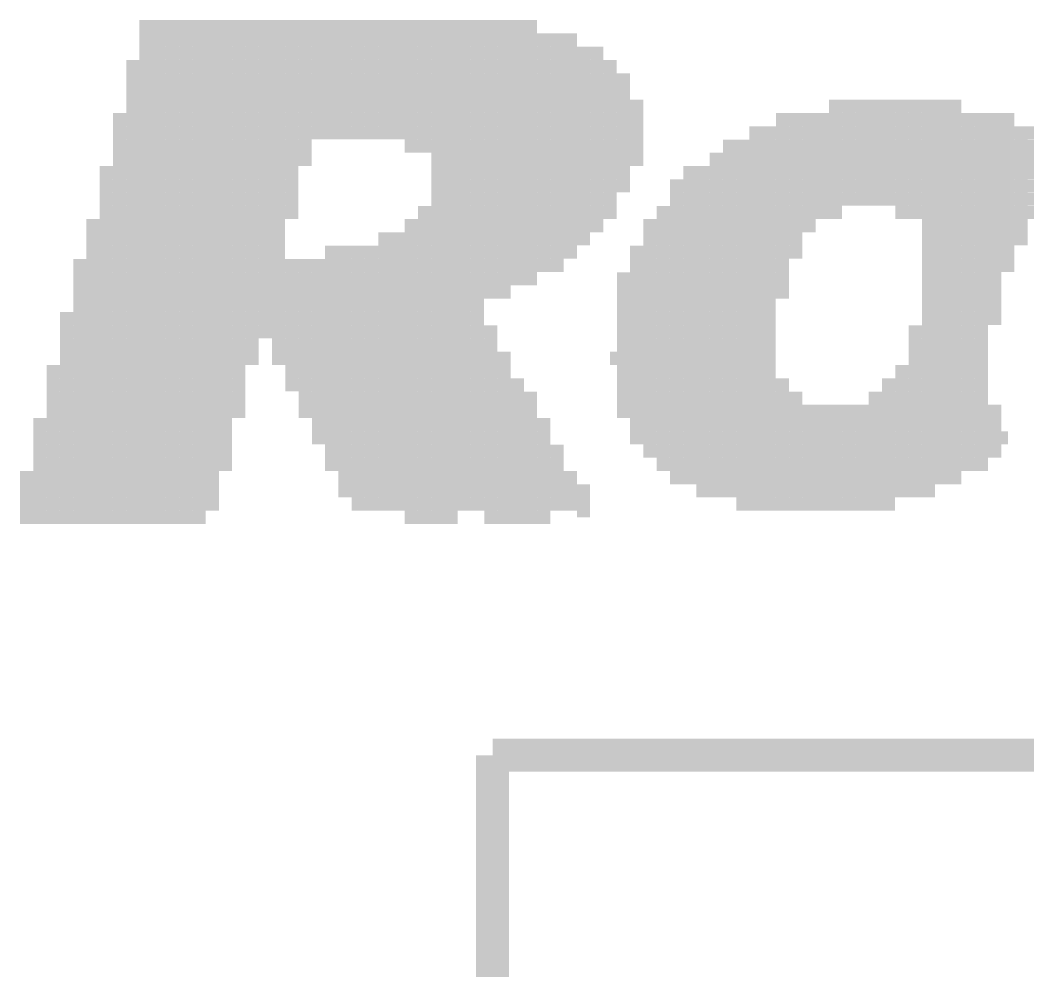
# Model space of a CAD drawing. Extents: x -22 to 154, y -114 to 23.
# Drawn here: x 9.241 to 13.101, y -45.094 to -41.453 of the extents above; entities that cross this region are included whole.
import ezdxf

# ---------------------------------------------------------------- set-up
doc = ezdxf.new("R2010")
doc.units = 0
doc.header["$MEASUREMENT"] = 0
doc.layers.add('PG_SILKSCREEN_TOP', color=7, linetype='CONTINUOUS')

msp = doc.modelspace()

# ---------------------------------------------------------------- linework, layer by layer
at = {"layer": 'PG_SILKSCREEN_TOP'}
for points, const_width in [([(9.31672, -43.1038), (9.36752, -43.1038), (9.36752, -43.053), (9.57072, -43.053), (9.57072, -43.0022), (9.72312, -43.0022), (9.72312, -42.9514), (10.07872, -42.9514), (10.07872, -41.4782)], 0.050038), ([(9.36752, -42.8498), (9.57072, -42.8498), (9.57072, -42.799), (9.72312, -42.799), (9.72312, -42.7482), (10.12952, -42.7482), (10.12952, -41.4782)], 0.050038), ([(9.57072, -43.3578), (9.57072, -43.307), (9.36752, -43.307), (9.36752, -43.2562), (9.57072, -43.2562), (9.57072, -43.2054), (9.72312, -43.2054), (9.72312, -43.1546), (10.02792, -43.1546), (10.02792, -41.4782)], 0.050038), ([(9.41832, -42.6466), (9.57072, -42.6466), (9.57072, -42.5958), (9.72312, -42.5958), (9.72312, -42.545), (10.43432, -42.545), (10.43432, -42.4942), (10.63752, -42.4942), (10.63752, -42.4434), (10.73912, -42.4434), (10.73912, -42.3926), (10.78992, -42.3926), (10.78992, -42.3418), (11.19632, -42.3418), (11.19632, -42.3926), (11.29792, -42.3926), (11.29792, -42.3418), (11.34872, -42.3418), (11.34872, -42.291), (11.39952, -42.291), (11.39952, -42.2402), (11.45032, -42.2402), (11.45032, -42.1894), (11.50112, -42.1894), (11.50112, -42.0878), (11.55192, -42.0878), (11.55192, -41.9862), (11.60272, -41.9862), (11.60272, -41.783), (11.55192, -41.783), (11.55192, -41.6814), (11.50112, -41.6814), (11.50112, -41.6306), (11.45032, -41.6306), (11.45032, -41.5798), (11.34872, -41.5798), (11.34872, -41.529), (11.19632, -41.529), (11.19632, -41.4782), (9.72312, -41.4782), (9.72312, -41.6814), (9.67232, -41.6814)], 0.050038), ([(9.41832, -42.7482), (9.57072, -42.7482), (9.57072, -42.6974), (9.72312, -42.6974), (9.72312, -42.6466), (10.43432, -42.6466), (10.43432, -42.5958), (10.63752, -42.5958), (10.63752, -42.545), (10.73912, -42.545), (10.73912, -42.4942), (10.78992, -42.4942), (10.78992, -42.4434), (11.14552, -42.4434), (11.14552, -41.4782)], 0.050038), ([(9.51992, -42.291), (9.57072, -42.291), (9.57072, -42.2402), (9.72312, -42.2402), (9.72312, -42.1894), (10.28192, -42.1894), (10.28192, -41.4782)], 0.050038), ([(9.51992, -43.3578), (9.51992, -42.2402), (9.57072, -42.2402), (9.57072, -42.037), (9.72312, -42.037), (9.72312, -41.9862), (10.33272, -41.9862), (10.33272, -41.4782)], 0.050038), ([(10.73912, -41.4782), (10.73912, -41.9354), (11.19632, -41.9354), (11.19632, -41.9862), (11.34872, -41.9862), (11.34872, -42.037), (11.45032, -42.037), (11.45032, -42.0878), (11.50112, -42.0878), (11.50112, -42.037), (11.45032, -42.037), (11.45032, -41.9862), (11.34872, -41.9862), (11.34872, -41.9354), (11.19632, -41.9354), (11.19632, -41.8846), (9.72312, -41.8846), (9.72312, -41.9354), (9.62152, -41.9354)], 0.050038), ([(9.97712, -43.2562), (9.72312, -43.2562), (9.72312, -43.307), (9.92632, -43.307), (9.92632, -41.4782)], 0.050038), ([(9.77392, -43.3578), (9.77392, -41.4782)], 0.050038), ([(9.82472, -43.3578), (9.82472, -41.4782)], 0.050038), ([(9.87552, -43.3578), (9.87552, -41.4782)], 0.050038), ([(9.92632, -43.307), (9.97712, -43.307), (9.97712, -41.4782)], 0.050038), ([(10.18032, -42.6466), (10.18032, -41.4782)], 0.050038), ([(10.23112, -42.6974), (10.43432, -42.6974), (10.43432, -42.6466), (10.63752, -42.6466), (10.63752, -42.5958), (10.73912, -42.5958), (10.73912, -42.545), (10.78992, -42.545), (10.78992, -42.4942), (11.09472, -42.4942), (11.09472, -41.4782)], 0.050038), ([(11.29792, -43.307), (11.29792, -43.1038), (11.24712, -43.1038), (11.24712, -43.0022), (11.19632, -43.0022), (11.19632, -42.9006), (11.09472, -42.9006), (11.09472, -42.8498), (11.04392, -42.8498), (11.04392, -42.799), (10.78992, -42.799), (10.78992, -42.8498), (10.43432, -42.8498), (10.43432, -42.7482), (10.23112, -42.7482), (10.23112, -41.4782)], 0.050038), ([(10.38352, -41.8846), (10.38352, -41.4782)], 0.050038), ([(10.43432, -41.8846), (10.43432, -41.4782)], 0.050038), ([(10.48512, -41.8846), (10.48512, -41.4782)], 0.050038), ([(10.53592, -41.8846), (10.53592, -41.4782)], 0.050038), ([(10.58672, -41.8846), (10.58672, -41.4782)], 0.050038), ([(10.63752, -41.8846), (10.63752, -41.4782)], 0.050038), ([(10.68832, -41.8846), (10.68832, -41.4782)], 0.050038), ([(10.78992, -41.9354), (10.78992, -41.4782)], 0.050038), ([(10.78992, -43.3578), (10.78992, -43.307), (10.89152, -43.307), (10.89152, -43.3578), (10.84072, -43.3578), (10.84072, -41.4782)], 0.050038), ([(11.04392, -43.307), (10.89152, -43.307), (10.89152, -41.4782)], 0.050038), ([(10.94232, -43.307), (10.94232, -41.4782)], 0.050038), ([(10.99312, -43.307), (10.99312, -41.4782)], 0.050038), ([(11.04392, -42.4942), (11.04392, -41.4782)], 0.050038), ([(9.46912, -42.5958), (9.57072, -42.5958), (9.57072, -42.545), (9.72312, -42.545), (9.72312, -42.4942), (10.43432, -42.4942), (10.43432, -42.4434), (10.63752, -42.4434), (10.63752, -42.3926), (10.73912, -42.3926), (10.73912, -42.3418), (10.78992, -42.3418), (10.78992, -42.291), (11.19632, -42.291), (11.19632, -42.3418), (11.29792, -42.3418), (11.29792, -41.529)], 0.050038), ([(11.55192, -41.7322), (11.50112, -41.7322), (11.50112, -41.6814), (11.45032, -41.6814), (11.45032, -41.6306), (11.34872, -41.6306), (11.34872, -41.5798), (11.19632, -41.5798), (11.19632, -41.529), (9.72312, -41.529)], 0.050038), ([(11.24712, -42.3926), (11.24712, -41.529)], 0.050038), ([(11.60272, -41.8338), (11.55192, -41.8338), (11.55192, -41.783), (11.50112, -41.783), (11.50112, -41.7322), (11.45032, -41.7322), (11.45032, -41.6814), (11.34872, -41.6814), (11.34872, -41.6306), (11.19632, -41.6306), (11.19632, -41.5798), (9.72312, -41.5798)], 0.050038), ([(10.84072, -42.1386), (11.19632, -42.1386), (11.19632, -42.1894), (11.34872, -42.1894), (11.34872, -42.2402), (11.39952, -42.2402), (11.39952, -41.5798)], 0.050038), ([(9.67232, -43.3578), (9.67232, -41.6306), (9.72312, -41.6306)], 0.050038), ([(11.60272, -41.8846), (11.55192, -41.8846), (11.55192, -41.8338), (11.50112, -41.8338), (11.50112, -41.783), (11.45032, -41.783), (11.45032, -41.7322), (11.34872, -41.7322), (11.34872, -41.6814), (11.19632, -41.6814), (11.19632, -41.6306), (9.72312, -41.6306)], 0.050038), ([(11.60272, -41.9354), (11.55192, -41.9354), (11.55192, -41.8846), (11.50112, -41.8846), (11.50112, -41.8338), (11.45032, -41.8338), (11.45032, -41.783), (11.34872, -41.783), (11.34872, -41.7322), (11.19632, -41.7322), (11.19632, -41.6814), (9.72312, -41.6814), (9.72312, -41.7322), (9.67232, -41.7322)], 0.050038), ([(9.62152, -43.3578), (9.62152, -41.8338), (9.72312, -41.8338), (9.72312, -41.783), (11.19632, -41.783), (11.19632, -41.8338), (11.34872, -41.8338), (11.34872, -41.8846), (11.45032, -41.8846), (11.45032, -41.9354), (11.50112, -41.9354), (11.50112, -41.9862), (11.55192, -41.9862), (11.55192, -41.9354), (11.50112, -41.9354), (11.50112, -41.8846), (11.45032, -41.8846), (11.45032, -41.8338), (11.34872, -41.8338), (11.34872, -41.783), (11.19632, -41.783), (11.19632, -41.7322), (9.72312, -41.7322), (9.72312, -41.783), (9.67232, -41.783)], 0.050038), ([(13.12672, -41.8846), (13.02512, -41.8846), (13.02512, -41.8338), (12.82192, -41.8338), (12.82192, -41.783), (12.36472, -41.783), (12.36472, -41.8338), (12.16152, -41.8338), (12.16152, -41.8846), (12.05992, -41.8846), (12.05992, -41.9354), (11.95832, -41.9354), (11.95832, -41.9862), (11.90752, -41.9862), (11.90752, -42.037), (11.80592, -42.037), (11.80592, -42.0878), (11.75512, -42.0878), (11.75512, -42.1894), (11.70432, -42.1894), (11.70432, -42.2402), (11.65352, -42.2402), (11.65352, -43.053), (11.95832, -43.053), (11.95832, -43.0022), (12.21232, -43.0022), (12.21232, -43.053), (12.56792, -43.053), (12.56792, -43.0022), (12.61872, -43.0022), (12.61872, -42.9514), (12.72032, -42.9514), (12.72032, -42.9006), (12.92352, -42.9006)], 0.050038), ([(12.41552, -42.1386), (12.41552, -41.783)], 0.050038), ([(12.46632, -42.1386), (12.46632, -41.783)], 0.050038), ([(12.51712, -42.1386), (12.51712, -41.783)], 0.050038), ([(12.56792, -42.1386), (12.56792, -41.783)], 0.050038), ([(12.61872, -43.2562), (12.61872, -43.2054), (12.82192, -43.2054), (12.82192, -42.1894), (12.61872, -42.1894), (12.61872, -41.783)], 0.050038), ([(12.66952, -42.1894), (12.66952, -41.783)], 0.050038), ([(12.72032, -42.291), (12.72032, -41.783)], 0.050038), ([(12.77112, -43.2054), (12.77112, -41.783)], 0.050038), ([(11.55192, -42.037), (11.50112, -42.037), (11.50112, -41.9862), (11.45032, -41.9862), (11.45032, -41.9354), (11.34872, -41.9354), (11.34872, -41.8846), (11.19632, -41.8846), (11.19632, -41.8338), (9.72312, -41.8338), (9.72312, -41.8846), (9.62152, -41.8846)], 0.050038), ([(11.55192, -42.6974), (11.60272, -42.6974), (11.60272, -42.6466), (11.70432, -42.6466), (11.70432, -42.5958), (11.75512, -42.5958), (11.75512, -42.545), (11.80592, -42.545), (11.80592, -42.4942), (11.90752, -42.4942), (11.90752, -42.4434), (11.95832, -42.4434), (11.95832, -42.3926), (12.05992, -42.3926), (12.05992, -42.3418), (12.16152, -42.3418), (12.16152, -42.2402), (12.26312, -42.2402), (12.26312, -41.8338)], 0.050038), ([(13.12672, -41.9354), (13.02512, -41.9354), (13.02512, -41.8846), (12.82192, -41.8846), (12.82192, -41.8338), (12.36472, -41.8338), (12.36472, -41.8846), (12.16152, -41.8846), (12.16152, -41.9354), (12.05992, -41.9354), (12.05992, -41.9862), (11.95832, -41.9862), (11.95832, -42.037), (11.90752, -42.037), (11.90752, -42.0878), (11.80592, -42.0878), (11.80592, -42.1386), (11.75512, -42.1386)], 0.050038), ([(12.05992, -43.307), (12.05992, -42.4942), (12.16152, -42.4942), (12.16152, -42.3418), (12.21232, -42.3418), (12.21232, -41.8338)], 0.050038), ([(12.21232, -43.307), (12.21232, -43.2562), (12.72032, -43.2562), (12.72032, -43.1546), (12.92352, -43.1546), (12.92352, -41.8338)], 0.050038), ([(12.31392, -42.1894), (12.31392, -41.8338)], 0.050038), ([(12.66952, -42.6974), (12.72032, -42.6974), (12.72032, -42.5958), (12.97432, -42.5958), (12.97432, -41.8338)], 0.050038), ([(12.87272, -43.1546), (12.87272, -41.8338)], 0.050038), ([(11.65352, -42.291), (11.70432, -42.291), (11.70432, -42.2402), (11.75512, -42.2402), (11.75512, -42.1894), (11.80592, -42.1894), (11.80592, -42.1386), (11.90752, -42.1386), (11.90752, -42.0878), (11.95832, -42.0878), (11.95832, -42.037), (12.05992, -42.037), (12.05992, -41.9862), (12.16152, -41.9862), (12.16152, -41.9354), (12.36472, -41.9354), (12.36472, -41.8846), (12.82192, -41.8846), (12.82192, -41.9354), (13.02512, -41.9354), (13.02512, -41.9862), (13.12672, -41.9862)], 0.050038), ([(12.11072, -43.307), (12.11072, -41.8846)], 0.050038), ([(12.72032, -42.3926), (13.02512, -42.3926), (13.02512, -42.291), (13.07592, -42.291), (13.07592, -41.8846)], 0.050038), ([(9.62152, -41.9862), (9.72312, -41.9862), (9.72312, -41.9354), (10.33272, -41.9354)], 0.050038), ([(13.12672, -42.037), (13.02512, -42.037), (13.02512, -41.9862), (12.82192, -41.9862), (12.82192, -41.9354), (12.36472, -41.9354), (12.36472, -41.9862), (12.16152, -41.9862), (12.16152, -42.037), (12.05992, -42.037), (12.05992, -42.0878), (11.95832, -42.0878), (11.95832, -42.1386), (11.90752, -42.1386), (11.90752, -42.1894), (11.80592, -42.1894), (11.80592, -42.2402), (11.75512, -42.2402), (11.75512, -42.291), (11.70432, -42.291), (11.70432, -42.3418), (11.60272, -42.3418), (11.60272, -42.4434), (11.55192, -42.4434), (11.55192, -42.9514), (11.60272, -42.9514), (11.60272, -43.053), (11.65352, -43.053), (11.65352, -43.1038), (11.70432, -43.1038), (11.70432, -43.1546), (11.75512, -43.1546), (11.75512, -43.2054), (11.85672, -43.2054), (11.85672, -43.2562), (12.00912, -43.2562), (12.00912, -43.307), (12.56792, -43.307), (12.56792, -43.2054), (12.61872, -43.2054), (12.61872, -43.1546), (12.72032, -43.1546), (12.72032, -43.1038), (12.97432, -43.1038), (12.97432, -43.053), (12.72032, -43.053), (12.72032, -43.1038), (12.61872, -43.1038), (12.61872, -43.1546), (12.56792, -43.1546), (12.56792, -43.2054), (12.21232, -43.2054), (12.21232, -43.1546), (11.95832, -43.1546), (11.95832, -43.1038), (12.21232, -43.1038), (12.21232, -43.1546), (12.56792, -43.1546), (12.56792, -43.1038), (12.61872, -43.1038), (12.61872, -43.053), (12.72032, -43.053), (12.72032, -43.0022), (12.97432, -43.0022)], 0.050038), ([(12.16152, -43.307), (12.16152, -43.2562), (12.00912, -43.2562), (12.00912, -41.9354)], 0.050038), ([(11.50112, -42.1386), (11.45032, -42.1386), (11.45032, -42.0878), (11.34872, -42.0878), (11.34872, -42.037), (11.19632, -42.037), (11.19632, -41.9862), (10.84072, -41.9862)], 0.050038), ([(13.12672, -42.0878), (13.02512, -42.0878), (13.02512, -42.037), (12.82192, -42.037), (12.82192, -41.9862), (12.36472, -41.9862), (12.36472, -42.037), (12.16152, -42.037), (12.16152, -42.0878), (12.05992, -42.0878), (12.05992, -42.1386), (11.95832, -42.1386), (11.95832, -42.1894), (11.90752, -42.1894), (11.90752, -42.2402), (11.80592, -42.2402), (11.80592, -42.291), (11.75512, -42.291), (11.75512, -42.3418), (11.70432, -42.3418), (11.70432, -42.3926), (11.60272, -42.3926)], 0.050038), ([(9.57072, -42.0878), (9.72312, -42.0878), (9.72312, -42.037), (10.28192, -42.037)], 0.050038), ([(10.84072, -42.0878), (11.19632, -42.0878), (11.19632, -42.1386), (11.34872, -42.1386), (11.34872, -42.1894), (11.45032, -42.1894), (11.45032, -42.1386), (11.34872, -42.1386), (11.34872, -42.0878), (11.19632, -42.0878), (11.19632, -42.037), (10.84072, -42.037)], 0.050038), ([(11.55192, -42.4942), (11.60272, -42.4942), (11.60272, -42.4434), (11.70432, -42.4434), (11.70432, -42.3926), (11.75512, -42.3926), (11.75512, -42.3418), (11.80592, -42.3418), (11.80592, -42.291), (11.90752, -42.291), (11.90752, -42.2402), (11.95832, -42.2402), (11.95832, -42.1894), (12.05992, -42.1894), (12.05992, -42.1386), (12.16152, -42.1386), (12.16152, -42.0878), (12.36472, -42.0878), (12.36472, -42.037), (12.82192, -42.037), (12.82192, -42.0878), (13.02512, -42.0878), (13.02512, -42.1386), (13.12672, -42.1386)], 0.050038), ([(11.95832, -43.2562), (11.95832, -43.2054), (11.85672, -43.2054), (11.85672, -42.037)], 0.050038), ([(9.57072, -42.1386), (9.72312, -42.1386), (9.72312, -42.0878), (10.28192, -42.0878)], 0.050038), ([(11.55192, -42.545), (11.60272, -42.545), (11.60272, -42.4942), (11.70432, -42.4942), (11.70432, -42.4434), (11.75512, -42.4434), (11.75512, -42.3926), (11.80592, -42.3926), (11.80592, -42.3418), (11.90752, -42.3418), (11.90752, -42.291), (11.95832, -42.291), (11.95832, -42.2402), (12.05992, -42.2402), (12.05992, -42.1894), (12.16152, -42.1894), (12.16152, -42.1386), (12.36472, -42.1386), (12.36472, -42.0878), (12.82192, -42.0878), (12.82192, -42.1386), (13.02512, -42.1386), (13.02512, -42.1894), (13.12672, -42.1894)], 0.050038), ([(9.57072, -42.1894), (9.72312, -42.1894), (9.72312, -42.1386), (10.28192, -42.1386)], 0.050038), ([(11.55192, -42.5958), (11.60272, -42.5958), (11.60272, -42.545), (11.70432, -42.545), (11.70432, -42.4942), (11.75512, -42.4942), (11.75512, -42.4434), (11.80592, -42.4434), (11.80592, -42.3926), (11.90752, -42.3926), (11.90752, -42.3418), (11.95832, -42.3418), (11.95832, -42.291), (12.05992, -42.291), (12.05992, -42.2402), (12.16152, -42.2402), (12.16152, -42.1894), (12.36472, -42.1894), (12.36472, -42.1386), (12.82192, -42.1386), (12.82192, -42.1894), (13.02512, -42.1894), (13.02512, -42.2402), (13.07592, -42.2402)], 0.050038), ([(9.46912, -42.545), (9.57072, -42.545), (9.57072, -42.4942), (9.72312, -42.4942), (9.72312, -42.4434), (10.43432, -42.4434), (10.43432, -42.3926), (10.63752, -42.3926), (10.63752, -42.3418), (10.73912, -42.3418), (10.73912, -42.291), (10.78992, -42.291), (10.78992, -42.2402), (11.19632, -42.2402), (11.19632, -42.291), (11.34872, -42.291), (11.34872, -42.2402), (11.19632, -42.2402), (11.19632, -42.1894), (10.78992, -42.1894), (10.78992, -42.2402), (10.73912, -42.2402), (10.73912, -42.291), (10.63752, -42.291), (10.63752, -42.3418), (10.43432, -42.3418), (10.43432, -42.3926), (9.72312, -42.3926), (9.72312, -42.4434), (9.57072, -42.4434), (9.57072, -42.4942), (9.46912, -42.4942)], 0.050038), ([(9.51992, -42.3418), (9.57072, -42.3418), (9.57072, -42.291), (9.72312, -42.291), (9.72312, -42.2402), (10.23112, -42.2402)], 0.050038), ([(12.72032, -42.3418), (12.72032, -42.291), (13.02512, -42.291), (13.02512, -42.2402), (12.72032, -42.2402)], 0.050038), ([(9.51992, -42.3926), (9.57072, -42.3926), (9.57072, -42.3418), (9.72312, -42.3418), (9.72312, -42.291), (10.23112, -42.291)], 0.050038), ([(10.68832, -43.307), (10.68832, -42.291)], 0.050038), ([(11.55192, -42.6466), (11.60272, -42.6466), (11.60272, -42.5958), (11.70432, -42.5958), (11.70432, -42.545), (11.75512, -42.545), (11.75512, -42.4942), (11.80592, -42.4942), (11.80592, -42.4434), (11.90752, -42.4434), (11.90752, -42.3926), (11.95832, -42.3926), (11.95832, -42.3418), (12.05992, -42.3418), (12.05992, -42.291), (12.21232, -42.291)], 0.050038), ([(9.46912, -42.4434), (9.57072, -42.4434), (9.57072, -42.3926), (9.72312, -42.3926), (9.72312, -42.3418), (10.23112, -42.3418)], 0.050038), ([(11.09472, -43.3578), (11.09472, -43.307), (11.04392, -43.307), (11.04392, -43.2562), (10.78992, -43.2562), (10.78992, -43.307), (10.53592, -43.307), (10.53592, -43.2562), (10.48512, -43.2562), (10.48512, -42.3418)], 0.050038), ([(11.19632, -43.3578), (11.19632, -43.307), (11.09472, -43.307), (11.09472, -43.2562), (11.04392, -43.2562), (11.04392, -43.2054), (10.78992, -43.2054), (10.78992, -43.2562), (10.53592, -43.2562), (10.53592, -42.3418)], 0.050038), ([(10.58672, -43.307), (10.58672, -42.3418)], 0.050038), ([(12.72032, -42.5958), (12.72032, -42.3418), (12.77112, -42.3418)], 0.050038), ([(12.77112, -42.3418), (13.02512, -42.3418)], 0.050038), ([(9.41832, -42.6974), (9.57072, -42.6974), (9.57072, -42.6466), (9.72312, -42.6466), (9.72312, -42.5958), (10.43432, -42.5958), (10.43432, -42.545), (10.63752, -42.545), (10.63752, -42.4942), (10.73912, -42.4942), (10.73912, -42.4434), (10.78992, -42.4434), (10.78992, -42.3926), (11.19632, -42.3926), (11.19632, -42.4434), (11.14552, -42.4434)], 0.050038), ([(9.46912, -43.3578), (9.46912, -42.3926), (9.51992, -42.3926)], 0.050038), ([(11.24712, -43.053), (11.19632, -43.053), (11.19632, -43.0022), (11.09472, -43.0022), (11.09472, -42.9514), (11.04392, -42.9514), (11.04392, -42.9006), (10.78992, -42.9006), (10.78992, -42.9514), (10.43432, -42.9514), (10.43432, -42.8498), (10.28192, -42.8498), (10.28192, -42.3926)], 0.050038), ([(11.39952, -43.3578), (11.39952, -43.2562), (11.34872, -43.2562), (11.34872, -43.2054), (11.24712, -43.2054), (11.24712, -43.1546), (11.19632, -43.1546), (11.19632, -43.1038), (11.09472, -43.1038), (11.09472, -43.053), (11.04392, -43.053), (11.04392, -43.0022), (10.78992, -43.0022), (10.78992, -43.053), (10.43432, -43.053), (10.43432, -42.9514), (10.33272, -42.9514), (10.33272, -42.3926)], 0.050038), ([(11.24712, -43.307), (11.24712, -43.2562), (11.19632, -43.2562), (11.19632, -43.2054), (11.09472, -43.2054), (11.09472, -43.1546), (11.04392, -43.1546), (11.04392, -43.1038), (10.78992, -43.1038), (10.78992, -43.1546), (10.43432, -43.1546), (10.43432, -43.053), (10.38352, -43.053), (10.38352, -42.3926)], 0.050038), ([(11.50112, -42.7482), (11.60272, -42.7482), (11.60272, -42.6974), (11.70432, -42.6974), (11.70432, -42.6466), (11.75512, -42.6466), (11.75512, -42.5958), (11.80592, -42.5958), (11.80592, -42.545), (11.90752, -42.545), (11.90752, -42.4942), (11.95832, -42.4942), (11.95832, -42.4434), (12.05992, -42.4434), (12.05992, -42.3926), (12.16152, -42.3926)], 0.050038), ([(11.55192, -42.799), (11.60272, -42.799), (11.60272, -42.7482), (11.70432, -42.7482), (11.70432, -42.6974), (11.75512, -42.6974), (11.75512, -42.6466), (11.80592, -42.6466), (11.80592, -42.5958), (11.90752, -42.5958), (11.90752, -42.545), (11.95832, -42.545), (11.95832, -42.4942), (12.05992, -42.4942), (12.05992, -42.4434), (12.16152, -42.4434)], 0.050038), ([(12.72032, -42.4434), (12.97432, -42.4434)], 0.050038), ([(12.72032, -42.4942), (12.97432, -42.4942)], 0.050038), ([(10.63752, -43.307), (10.63752, -42.7482), (10.43432, -42.7482), (10.43432, -42.6974), (10.63752, -42.6974), (10.63752, -42.6466), (10.73912, -42.6466), (10.73912, -42.5958), (10.78992, -42.5958), (10.78992, -42.545), (10.99312, -42.545)], 0.050038), ([(11.55192, -42.8498), (11.60272, -42.8498), (11.60272, -42.799), (11.70432, -42.799), (11.70432, -42.7482), (11.75512, -42.7482), (11.75512, -42.6974), (11.80592, -42.6974), (11.80592, -42.6466), (11.90752, -42.6466), (11.90752, -42.5958), (11.95832, -42.5958), (11.95832, -42.545), (12.11072, -42.545)], 0.050038), ([(12.72032, -42.545), (12.97432, -42.545)], 0.050038), ([(9.41832, -43.3578), (9.41832, -42.5958), (9.46912, -42.5958)], 0.050038), ([(10.73912, -43.307), (10.73912, -42.7482), (10.63752, -42.7482), (10.63752, -42.6974), (10.73912, -42.6974), (10.73912, -42.6466), (10.78992, -42.6466), (10.78992, -42.5958), (10.99312, -42.5958)], 0.050038), ([(11.55192, -42.9006), (11.60272, -42.9006), (11.60272, -42.8498), (11.70432, -42.8498), (11.70432, -42.799), (11.75512, -42.799), (11.75512, -42.7482), (11.80592, -42.7482), (11.80592, -42.6974), (11.90752, -42.6974), (11.90752, -42.6466), (11.95832, -42.6466), (11.95832, -42.5958), (12.11072, -42.5958)], 0.050038), ([(11.14552, -43.3578), (11.14552, -42.8498), (11.09472, -42.8498), (11.09472, -42.7482), (11.04392, -42.7482), (11.04392, -42.6466), (10.78992, -42.6466), (10.78992, -42.6974), (10.73912, -42.6974), (10.73912, -42.7482), (10.78992, -42.7482), (10.78992, -42.799), (10.28192, -42.799)], 0.050038), ([(12.11072, -42.6466), (11.95832, -42.6466), (11.95832, -42.6974), (11.90752, -42.6974), (11.90752, -42.7482), (11.80592, -42.7482), (11.80592, -42.799), (11.75512, -42.799), (11.75512, -42.8498), (11.70432, -42.8498), (11.70432, -42.9006), (11.60272, -42.9006), (11.60272, -42.9514), (11.70432, -42.9514), (11.70432, -43.1038), (11.95832, -43.1038), (11.95832, -43.053), (12.16152, -43.053), (12.16152, -42.9514), (12.21232, -42.9514), (12.21232, -43.0022), (12.56792, -43.0022), (12.56792, -42.9514), (12.61872, -42.9514), (12.61872, -42.9006), (12.72032, -42.9006), (12.72032, -42.8498), (12.92352, -42.8498)], 0.050038), ([(12.66952, -43.2562), (12.66952, -42.6466), (12.72032, -42.6466)], 0.050038), ([(12.72032, -42.6466), (12.92352, -42.6466)], 0.050038), ([(9.31672, -43.3578), (9.31672, -43.0022), (9.36752, -43.0022), (9.36752, -42.799), (9.57072, -42.799), (9.57072, -42.7482), (9.72312, -42.7482), (9.72312, -42.6974), (10.12952, -42.6974)], 0.050038), ([(11.09472, -42.799), (11.04392, -42.799), (11.04392, -42.7482), (10.78992, -42.7482), (10.78992, -42.6974), (11.04392, -42.6974)], 0.050038), ([(12.11072, -42.6974), (11.95832, -42.6974), (11.95832, -42.7482), (11.90752, -42.7482), (11.90752, -42.799), (11.80592, -42.799), (11.80592, -42.8498), (11.75512, -42.8498), (11.75512, -42.9006), (11.70432, -42.9006), (11.70432, -42.9514), (11.75512, -42.9514), (11.75512, -43.1546), (11.95832, -43.1546), (11.95832, -43.2054), (12.16152, -43.2054), (12.16152, -43.053), (12.21232, -43.053), (12.21232, -43.1038), (12.56792, -43.1038), (12.56792, -43.053), (12.61872, -43.053), (12.61872, -43.0022), (12.72032, -43.0022), (12.72032, -42.9514), (12.97432, -42.9514), (12.97432, -43.053), (13.02512, -43.053)], 0.050038), ([(12.66952, -42.7482), (12.72032, -42.7482), (12.72032, -42.6974), (12.92352, -42.6974)], 0.050038), ([(11.80592, -43.2054), (11.80592, -42.9514), (11.75512, -42.9514), (11.75512, -42.9006), (11.80592, -42.9006), (11.80592, -42.8498), (11.90752, -42.8498), (11.90752, -42.799), (11.95832, -42.799), (11.95832, -42.7482), (12.11072, -42.7482)], 0.050038), ([(12.51712, -43.307), (12.51712, -42.9514), (12.56792, -42.9514), (12.56792, -42.9006), (12.61872, -42.9006), (12.61872, -42.799), (12.72032, -42.799), (12.72032, -42.7482), (12.92352, -42.7482)], 0.050038), ([(9.36752, -42.9006), (9.57072, -42.9006), (9.57072, -42.8498), (9.72312, -42.8498), (9.72312, -42.799), (10.07872, -42.799)], 0.050038), ([(11.60272, -43.0022), (11.95832, -43.0022), (11.95832, -42.9514), (11.90752, -42.9514), (11.90752, -42.9006), (11.95832, -42.9006), (11.95832, -42.8498), (12.16152, -42.8498), (12.16152, -42.9006), (12.21232, -42.9006), (12.21232, -42.9514), (12.51712, -42.9514), (12.51712, -42.9006), (12.56792, -42.9006), (12.56792, -42.8498), (12.72032, -42.8498), (12.72032, -42.799), (12.92352, -42.799)], 0.050038), ([(11.90752, -43.2562), (11.90752, -42.9514), (11.80592, -42.9514), (11.80592, -42.9006), (11.90752, -42.9006), (11.90752, -42.8498), (11.95832, -42.8498), (11.95832, -42.799), (12.11072, -42.799)], 0.050038), ([(9.36752, -42.9514), (9.57072, -42.9514), (9.57072, -42.9006), (9.72312, -42.9006), (9.72312, -42.8498), (10.07872, -42.8498)], 0.050038), ([(11.19632, -42.9514), (11.09472, -42.9514), (11.09472, -42.9006), (11.04392, -42.9006), (11.04392, -42.8498), (10.78992, -42.8498), (10.78992, -42.9006), (10.33272, -42.9006)], 0.050038), ([(9.31672, -43.053), (9.36752, -43.053), (9.36752, -43.0022), (9.57072, -43.0022), (9.57072, -42.9514), (9.72312, -42.9514), (9.72312, -42.9006), (10.07872, -42.9006)], 0.050038), ([(12.16152, -42.9514), (12.16152, -42.9006), (11.95832, -42.9006), (11.95832, -42.9514), (12.16152, -42.9514)], 0.050038), ([(11.29792, -43.1546), (11.24712, -43.1546), (11.24712, -43.1038), (11.19632, -43.1038), (11.19632, -43.053), (11.09472, -43.053), (11.09472, -43.0022), (11.04392, -43.0022), (11.04392, -42.9514), (10.78992, -42.9514), (10.78992, -43.0022), (10.38352, -43.0022)], 0.050038), ([(12.26312, -43.307), (12.26312, -42.9514)], 0.050038), ([(12.31392, -43.307), (12.31392, -42.9514)], 0.050038), ([(12.36472, -43.307), (12.36472, -42.9514)], 0.050038), ([(12.41552, -43.307), (12.41552, -42.9514)], 0.050038), ([(12.46632, -43.307), (12.46632, -42.9514)], 0.050038), ([(9.31672, -43.1546), (9.36752, -43.1546), (9.36752, -43.1038), (9.57072, -43.1038), (9.57072, -43.053), (9.72312, -43.053), (9.72312, -43.0022), (10.02792, -43.0022)], 0.050038), ([(9.36752, -43.3578), (9.36752, -43.307), (9.26592, -43.307), (9.26592, -43.2054), (9.36752, -43.2054), (9.36752, -43.1546), (9.57072, -43.1546), (9.57072, -43.1038), (9.72312, -43.1038), (9.72312, -43.053), (10.02792, -43.053)], 0.050038), ([(11.34872, -43.307), (11.34872, -43.2562), (11.24712, -43.2562), (11.24712, -43.2054), (11.19632, -43.2054), (11.19632, -43.1546), (11.09472, -43.1546), (11.09472, -43.1038), (11.04392, -43.1038), (11.04392, -43.053), (10.78992, -43.053), (10.78992, -43.1038), (10.43432, -43.1038)], 0.050038), ([(9.26592, -43.2562), (9.36752, -43.2562), (9.36752, -43.2054), (9.57072, -43.2054), (9.57072, -43.1546), (9.72312, -43.1546), (9.72312, -43.1038), (10.02792, -43.1038)], 0.050038), ([(11.39952, -43.307), (11.19632, -43.307), (11.19632, -43.2562), (11.09472, -43.2562), (11.09472, -43.2054), (11.04392, -43.2054), (11.04392, -43.1546), (10.78992, -43.1546), (10.78992, -43.2054), (10.48512, -43.2054)], 0.050038), ([(9.72312, -43.3578), (9.72312, -43.307), (9.57072, -43.307), (9.57072, -43.2562), (9.72312, -43.2562), (9.72312, -43.2054), (9.97712, -43.2054)], 0.050038), ([(12.21232, -43.2562), (12.21232, -43.2054), (12.16152, -43.2054), (12.16152, -43.2562), (12.21232, -43.2562)], 0.050038), ([(9.26592, -43.307), (9.26592, -43.3578), (9.92632, -43.3578), (9.92632, -43.307)], 0.050038), ([(10.84072, -43.3578), (10.73912, -43.3578), (10.73912, -43.307)], 0.050038), ([(11.04392, -43.307), (11.04392, -43.3578), (11.24712, -43.3578), (11.24712, -43.307)], 0.050038), ([(11.050524, -62.266576), (11.050524, -44.268136)], 0.127), ([(11.050524, -44.268136), (25.051004, -44.268136)], 0.127)]:
    msp.add_lwpolyline(points, dxfattribs=dict(at, const_width=const_width))

doc.saveas('drawing.dxf')
